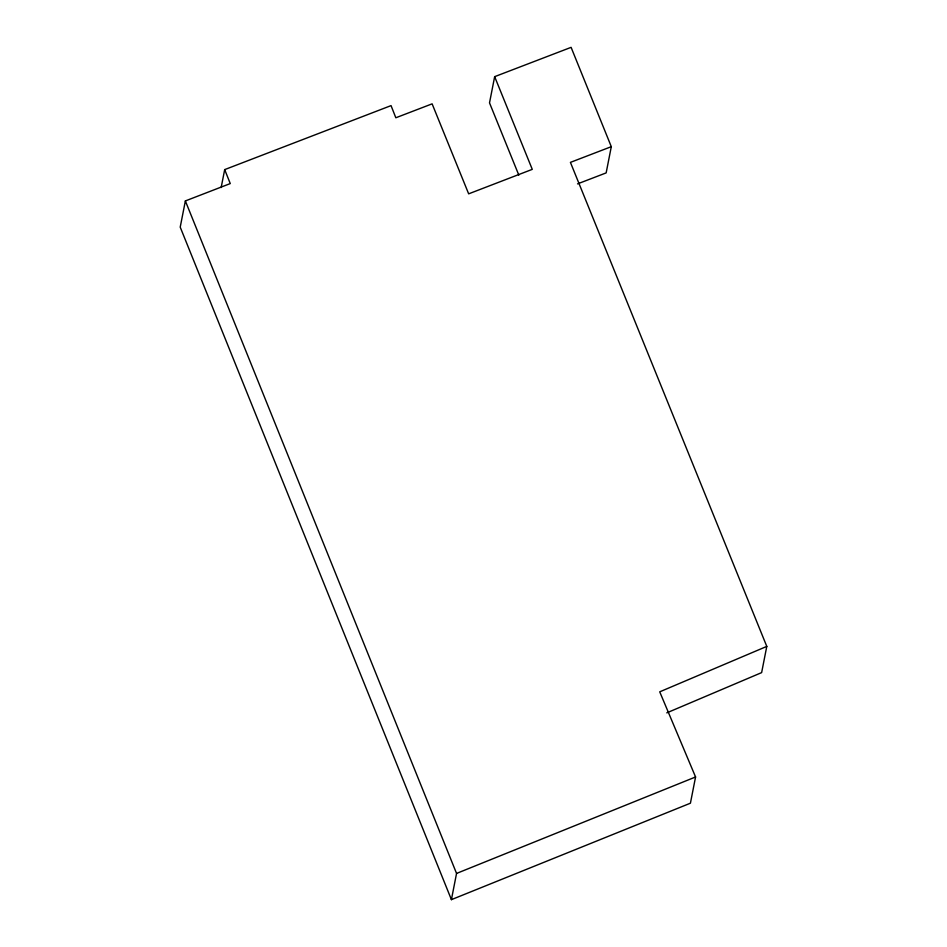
<?xml version="1.0" encoding="UTF-8"?>
<svg xmlns="http://www.w3.org/2000/svg" width="947" height="947" viewBox="0 0 947 947"><rect width="100%" height="100%" fill="white"/><g stroke="black" fill="none" stroke-linecap="round" stroke-linejoin="round"><path stroke-width="1.42" d="M494.654 76.66L532.273 169.359L468.658 193.839L432.116 103.85L395.834 117.771L391.04 105.614L224.688 169.608L230.263 183.576L185.363 200.93L180.214 227.138L451.411 899.65L690.422 803.198L695.572 776.978L659.728 691.831L766.786 646.399L570.425 162.375L611.3 146.678L571.1 47.35L494.654 76.66L489.516 102.88L518.826 175.136M221.16 187.542L224.688 169.608M451.411 899.65L456.549 873.43L185.363 200.93M611.3 146.678L606.151 172.899L577.54 183.884M766.786 646.399L761.637 672.607L666.783 712.866M456.549 873.43L695.572 776.978"/></g></svg>
